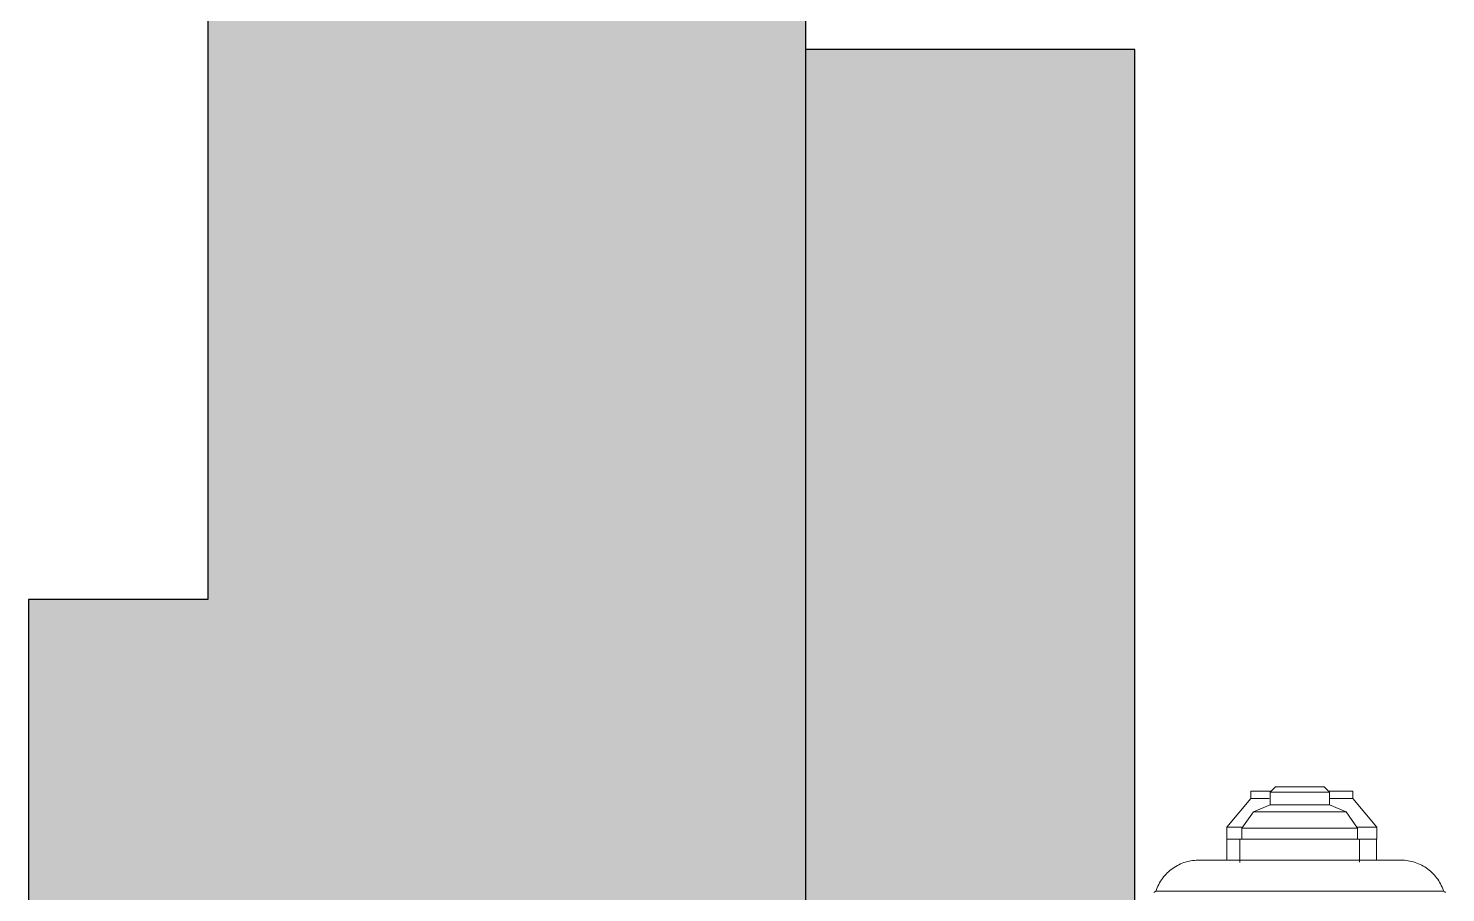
# Model space of a CAD drawing. Header units: inches. Extents: x -1176 to 1507, y -2527 to 978.
# Drawn here: x -1041.06 to -993.67, y 574.76 to 603.67 of the extents above; entities that cross this region are included whole.
import ezdxf

# ---------------------------------------------------------------- set-up
doc = ezdxf.new("R2010")
doc.units = ezdxf.units.IN
doc.header["$MEASUREMENT"] = 0
for name, color, linetype, lineweight in [('A-GENM', 13, 'Continuous', 18), ('A-WALL', 113, 'Continuous', 18), ('A-WALL-PATT', 111, 'Continuous', 18)]:
    doc.layers.add(name, color=color, linetype=linetype, lineweight=lineweight)

# ---------------------------------------------------------------- blocks, each defined once
blk = doc.blocks.new('Cast_Iron_Radiator_8182 - Cast_Iron_Radiator_8182-V29-3rd Floor Demo')
at = {"layer": 'A-GENM', "lineweight": 9}
for p, q in [((13.968, 4.809), (13.943, 4.848)), ((13.968, 1), (13.968, 4.809)), ((15.702, 2.438), (14.999, 2.438)), ((16.106, 2.438), (15.702, 2.438)), ((15.702, 2.438), (15.702, 2.291)), ((17.064, 1.635), (16.106, 2.438)), ((16.106, 1.944), (16.106, 2.438)), ((15.702, 2), (14.928, 2)), ((15.702, 2.296), (15.702, 2.192)), ((15.702, 2.188), (15.702, 2.013)), ((15.702, 2), (15.702, -2)), ((16.067, 1.935), (15.702, 1.935)), ((16.617, 1.55), (16.067, 1.935)), ((16.067, 1.935), (16.067, -1.935)), ((16.853, 0.993), (16.617, 1.55)), ((16.617, 1.55), (16.617, -1.55)), ((17.314, 1.635), (17.064, 1.635)), ((17.064, 1.635), (17.064, 1.028)), ((17.314, 1.635), (17.314, 0.985)), ((13.968, -1), (13.968, 1)), ((15.002, -1), (15.002, 1)), ((17.275, 0.993), (16.853, 0.993)), ((16.853, 0.993), (16.853, -0.993)), ((17.452, 0.816), (17.275, 0.993)), ((17.275, 0.993), (17.275, -0.993)), ((17.452, 0.816), (17.452, -0.816)), ((17.275, -0.993), (17.452, -0.816)), ((13.968, -4.809), (13.968, -1)), ((16.617, -1.55), (16.853, -0.993)), ((16.853, -0.993), (17.275, -0.993)), ((17.064, -1.008), (17.064, -1.771)), ((17.314, -0.961), (17.314, -1.771)), ((16.067, -1.935), (16.617, -1.55)), ((16.106, -2.575), (17.064, -1.771)), ((17.064, -1.771), (17.314, -1.771)), ((14.932, -2), (15.702, -2)), ((15.702, -1.935), (16.067, -1.935)), ((15.702, -2.017), (15.702, -2.287)), ((15.702, -2.301), (15.702, -2.452)), ((16.106, -2.575), (16.106, -1.924)), ((14.997, -2.562), (15.702, -2.562)), ((15.702, -2.436), (15.702, -2.551)), ((15.702, -2.565), (15.702, -2.575)), ((15.702, -2.575), (16.106, -2.575)), ((13.943, -4.848), (13.968, -4.809))]:
    blk.add_line(p, q, dxfattribs=at)
at = {"layer": 'A-GENM', "lineweight": 9, "flags": 128}
for points in [[(13.92, 4.876), (13.925, 4.871), (13.93, 4.865), (13.935, 4.859), (13.939, 4.854), (13.943, 4.848)], [(13.968, 4.809), (14.025, 4.789), (14.081, 4.767), (14.135, 4.743), (14.189, 4.716), (14.242, 4.688), (14.294, 4.657), (14.344, 4.624), (14.393, 4.59), (14.441, 4.553), (14.487, 4.515), (14.531, 4.474), (14.574, 4.432), (14.615, 4.389), (14.654, 4.343), (14.692, 4.296), (14.727, 4.248), (14.761, 4.198), (14.793, 4.147), (14.822, 4.095), (14.849, 4.042), (14.875, 3.987), (14.898, 3.932), (14.919, 3.876), (14.937, 3.819), (14.953, 3.761), (14.967, 3.703), (14.979, 3.644), (14.988, 3.585), (14.995, 3.525), (15, 3.465), (15.002, 3.405), (15.002, 3.383)], [(15.002, 3.383), (15.002, 3.381), (15.002, 3.375), (15.002, 3.366), (15.002, 3.353), (15.002, 3.336), (15.002, 3.315), (15.002, 3.29), (15.002, 3.262), (15.002, 3.23), (15.002, 3.195), (15.002, 3.156), (15.002, 3.114), (15.002, 3.068), (15.002, 3.019), (15.002, 2.967), (15.002, 2.911), (15.002, 2.853), (15.002, 2.792), (15.002, 2.727), (15.002, 2.66), (15.002, 2.591), (15.002, 2.518), (15.002, 2.444)], [(15.002, 1), (15.002, 1.095), (15.002, 1.19), (15.002, 1.285), (15.002, 1.38), (15.002, 1.473), (15.002, 1.566), (15.002, 1.659), (15.002, 1.75), (15.002, 1.839), (15.002, 1.928), (15.002, 2.015), (15.002, 2.1), (15.002, 2.184), (15.002, 2.266), (15.002, 2.346), (15.002, 2.423), (15.002, 2.498), (15.002, 2.571), (15.002, 2.642), (15.002, 2.71), (15.002, 2.775), (15.002, 2.837), (15.002, 2.896), (15.002, 2.952), (15.002, 3.005), (15.002, 3.055), (15.002, 3.102), (15.002, 3.145), (15.002, 3.185), (15.002, 3.221), (15.002, 3.254), (15.002, 3.283), (15.002, 3.309), (15.002, 3.33), (15.002, 3.348), (15.002, 3.363), (15.002, 3.373), (15.002, 3.38), (15.002, 3.383), (15.002, 3.383)], [(15.002, -3.383), (15.002, -3.381), (15.002, -3.375), (15.002, -3.366), (15.002, -3.353), (15.002, -3.336), (15.002, -3.315), (15.002, -3.29), (15.002, -3.262), (15.002, -3.23), (15.002, -3.195), (15.002, -3.156), (15.002, -3.114), (15.002, -3.068), (15.002, -3.019), (15.002, -2.967), (15.002, -2.911), (15.002, -2.853), (15.002, -2.792), (15.002, -2.727), (15.002, -2.66), (15.002, -2.591), (15.002, -2.518), (15.002, -2.444), (15.002, -2.367), (15.002, -2.288), (15.002, -2.206), (15.002, -2.123), (15.002, -2.038), (15.002, -1.952), (15.002, -1.864), (15.002, -1.774), (15.002, -1.683), (15.002, -1.591), (15.002, -1.499), (15.002, -1.405), (15.002, -1.311), (15.002, -1.216), (15.002, -1.121), (15.002, -1.026), (15.002, -1)], [(15.002, -2.571), (15.002, -2.642), (15.002, -2.71), (15.002, -2.775), (15.002, -2.837), (15.002, -2.896), (15.002, -2.952), (15.002, -3.005), (15.002, -3.055), (15.002, -3.102), (15.002, -3.145), (15.002, -3.185), (15.002, -3.221), (15.002, -3.254), (15.002, -3.283), (15.002, -3.309), (15.002, -3.33), (15.002, -3.348), (15.002, -3.363), (15.002, -3.373), (15.002, -3.38), (15.002, -3.383), (15.002, -3.383)], [(15.002, -3.383), (15.001, -3.443), (14.997, -3.503), (14.991, -3.563), (14.983, -3.622), (14.972, -3.681), (14.959, -3.74), (14.943, -3.798), (14.926, -3.855), (14.906, -3.911), (14.883, -3.967), (14.859, -4.022), (14.832, -4.076), (14.804, -4.128), (14.773, -4.18), (14.74, -4.23), (14.705, -4.279), (14.668, -4.326), (14.63, -4.372), (14.589, -4.416), (14.547, -4.459), (14.503, -4.5), (14.458, -4.539), (14.411, -4.576), (14.362, -4.612), (14.312, -4.645), (14.261, -4.677), (14.209, -4.706), (14.155, -4.733), (14.101, -4.758), (14.045, -4.781), (13.989, -4.802)], [(13.943, -4.848), (13.938, -4.854), (13.934, -4.86), (13.929, -4.866), (13.925, -4.872), (13.919, -4.877)]]:
    blk.add_lwpolyline(points, dxfattribs=at)

msp = doc.modelspace()

# ---------------------------------------------------------------- hatches: boundary and pattern name
at = {"layer": 'A-WALL-PATT', "lineweight": 9}
h = msp.add_hatch(color=7, dxfattribs=at)
h.paths.add_polyline_path([(-1015.062, 16.255), (-1015.062, 96.005), (-1035.062, 96.005), (-1035.062, 16.255), (-1020.294, 16.255)], flags=0)
h.paths.add_polyline_path([(-1015.062, 133.505), (-1015.062, 216.005), (-1035.062, 216.005), (-1035.062, 133.505), (-1017.911, 133.505)], flags=0)
h.paths.add_polyline_path([(-1015.062, 253.505), (-1015.062, 342.005), (-1035.062, 342.005), (-1035.062, 253.505)], flags=0)
h.paths.add_polyline_path([(-1035.062, 379.505), (-1015.062, 379.505), (-1015.062, 468.124), (-1035.062, 468.124), (-1035.062, 428.357)], flags=0)
h.paths.add_polyline_path([(-1015.062, 505.624), (-1015.062, 604.374), (-1035.062, 604.374), (-1035.062, 505.624)], flags=0)
h.paths.add_polyline_path([(-1035.062, 641.874), (-1015.062, 641.874), (-1015.062, 729.874), (-1035.062, 729.874), (-1035.062, 669.777)], flags=0)
h.paths.add_polyline_path([(-1015.062, 767.374), (-1015.062, 789.874), (-1035.062, 789.874), (-1035.062, 767.374)], flags=0)
for points in [[(-1004.062, 518.874), (-1004.062, 602.967), (-1015.062, 602.967), (-1015.062, 518.874)], [(-1035.062, 546.409), (-1035.062, 584.568), (-1041.062, 584.568), (-1041.062, 546.409), (-1041.038, 546.409)]]:
    msp.add_hatch(color=7, dxfattribs=at).paths.add_polyline_path(points, flags=0)

# ---------------------------------------------------------------- linework, layer by layer
at = {"layer": 'A-WALL', "color": 8, "lineweight": 30}
for p, q in [((-1035.062, 604.374), (-1035.062, 584.568)), ((-1015.062, 505.624), (-1015.062, 604.374)), ((-1004.062, 602.967), (-1015.062, 602.967)), ((-1004.062, 518.874), (-1004.062, 602.967)), ((-1041.062, 584.568), (-1041.062, 546.409)), ((-1035.062, 584.568), (-1041.062, 584.568))]:
    msp.add_line(p, q, dxfattribs=at)

# ---------------------------------------------------------------- block references
at = {"layer": 'A-GENM', "lineweight": 9, "rotation": 89.99999999999933}
msp.add_blockref('Cast_Iron_Radiator_8182 - Cast_Iron_Radiator_8182-V29-3rd Floor Demo', (-998.544, 560.847), dxfattribs=at)

doc.saveas('drawing.dxf')
